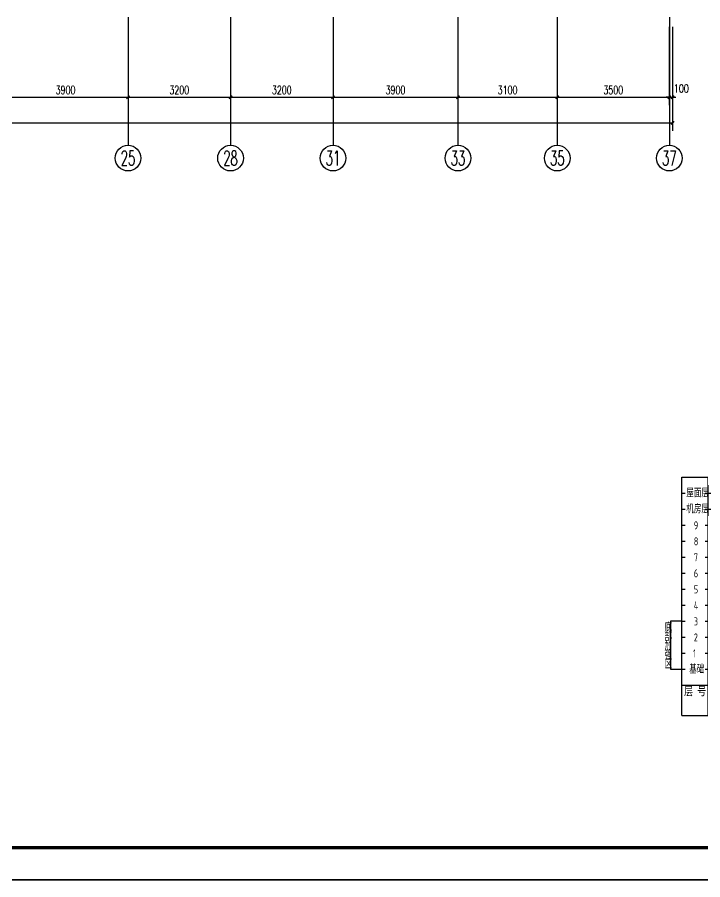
# Model space of a CAD drawing. Extents: x 393367 to 3005760, y 4998 to 826018.
# Drawn here: x 2527148 to 2548549, y 458562 to 485501 of the extents above; entities that cross this region are included whole.
import ezdxf
from ezdxf.enums import TextEntityAlignment as Align

# ---------------------------------------------------------------- set-up
doc = ezdxf.new("R2010")
doc.units = 0
doc.header["$LTSCALE"] = 1000
doc.layers.get('0').update_dxf_attribs({"linetype": 'CONTINUOUS'})
doc.layers.get('Defpoints').update_dxf_attribs({"linetype": 'CONTINUOUS'})
for name, color, linetype in [('-TK', 7, 'CONTINUOUS'), ('AXIS', 3, 'CONTINUOUS'), ('AXIS_TEXT', 7, 'CONTINUOUS'), ('B-TXT', 3, 'CONTINUOUS'), ('BEAM_CONT', 4, 'CONTINUOUS'), ('X-引线', 12, 'CONTINUOUS'), ('表格', 7, 'CONTINUOUS')]:
    doc.layers.add(name, color=color, linetype=linetype)
doc.layers.add('yichutu', color=7, linetype='CONTINUOUS', true_color=0xffffff, plot=False)
doc.styles.add('_TCH_AXIS', font='COMPLEX', dxfattribs={"bigfont": 'GBCBIG'})
doc.styles.add('_TCH_DIM_T3', font='SIMPLEX', dxfattribs={"width": 0.705882, "bigfont": 'GBCBIG'})
doc.styles.add('COMPLEX', font='COMPLEX')
doc.styles.add('TSSD', font='tssdeng.shx', dxfattribs={"width": 0.7, "bigfont": 'hztxt.shx'})
doc.styles.add('TSSD_Rein', font='Tssdeng.shx', dxfattribs={"width": 0.7, "bigfont": 'hztxt.shx'})
doc.dimstyles.new('_TCH_ARCH&&100', dxfattribs={"dimtxt": 255, "dimasz": 100, "dimexe": 250, "dimexo": 300, "dimgap": 100, "dimtad": 1, "dimdec": 0, "dimzin": 0, "dimdsep": 46, "dimtxsty": '_TCH_DIM_T3', "dimblk": 'ARCHTICK', "dimcen": 0.09, "dimclrt": 7, "dimazin": 2, "dimtfac": 1, "dimtdec": 0, "dimtix": 1, "dimtmove": 2, "dimatfit": 3, "dimldrblk": 'ARCHTICK', "dimfxl": 1, "dimtolj": 1, "dimtzin": 0, "dimarcsym": 0})

# ---------------------------------------------------------------- blocks, each defined once
blk = doc.blocks.new('_ArchTick')
at = {"color": 0, "linetype": 'ByBlock', "const_width": 0.4}
blk.add_lwpolyline([(-0.5, -0.5), (0.5, 0.5)], dxfattribs=at)
blk = doc.blocks.new('*D644')
at = {"layer": 'AXIS', "color": 0, "lineweight": -2, "transparency": 16777216}
for p, q in [((2547506, 485201), (2547506, 482751)), ((2547606, 485201), (2547606, 482751)), ((2547506, 483001), (2547406, 483001)), ((2547506, 483001), (2547606, 483001)), ((2547606, 483001), (2547706, 483001))]:
    blk.add_line(p, q, dxfattribs=at)
at = {"layer": 'Defpoints', "color": 0, "transparency": 16777216}
for p in [(2547506, 485501), (2547606, 485501), (2547606, 483001)]:
    blk.add_point(p, dxfattribs=at)
at = {"layer": 'AXIS', "color": 0, "lineweight": -2, "transparency": 16777216, "xscale": 100, "yscale": 100, "zscale": 100}
blk.add_blockref('_ArchTick', (2547506, 483001), dxfattribs=at)
at = {"layer": 'AXIS', "color": 0, "lineweight": -2, "transparency": 16777216, "xscale": 100, "yscale": 100, "zscale": 100, "rotation": 180}
blk.add_blockref('_ArchTick', (2547606, 483001), dxfattribs=at)
at = {"layer": 'AXIS', "color": 7, "transparency": 16777216, "insert": (2547881, 483276), "char_height": 255, "attachment_point": 5, "style": '_TCH_DIM_T3'}
blk.add_mtext('\\A1;100', dxfattribs=at)
blk = doc.blocks.new('*D645')
at = {"layer": 'AXIS', "color": 0, "lineweight": -2, "transparency": 16777216}
for p, q in [((2544006, 485201), (2544006, 482751)), ((2547506, 485201), (2547506, 482751)), ((2544006, 483001), (2547506, 483001))]:
    blk.add_line(p, q, dxfattribs=at)
at = {"layer": 'Defpoints', "color": 0, "transparency": 16777216}
for p in [(2544006, 485501), (2547506, 485501), (2547506, 483001)]:
    blk.add_point(p, dxfattribs=at)
at = {"layer": 'AXIS', "color": 0, "lineweight": -2, "transparency": 16777216, "xscale": 100, "yscale": 100, "zscale": 100, "rotation": 180}
blk.add_blockref('_ArchTick', (2544006, 483001), dxfattribs=at)
at = {"layer": 'AXIS', "color": 0, "lineweight": -2, "transparency": 16777216, "xscale": 100, "yscale": 100, "zscale": 100}
blk.add_blockref('_ArchTick', (2547506, 483001), dxfattribs=at)
at = {"layer": 'AXIS', "color": 7, "transparency": 16777216, "insert": (2545756, 483228), "char_height": 255, "attachment_point": 5, "style": '_TCH_DIM_T3'}
blk.add_mtext('\\A1;3500', dxfattribs=at)
blk = doc.blocks.new('*D646')
at = {"layer": 'AXIS', "color": 0, "lineweight": -2, "transparency": 16777216}
for p, q in [((2540906, 485201), (2540906, 482751)), ((2544006, 485201), (2544006, 482751)), ((2540906, 483001), (2544006, 483001))]:
    blk.add_line(p, q, dxfattribs=at)
at = {"layer": 'Defpoints', "color": 0, "transparency": 16777216}
for p in [(2540906, 485501), (2544006, 485501), (2544006, 483001)]:
    blk.add_point(p, dxfattribs=at)
at = {"layer": 'AXIS', "color": 0, "lineweight": -2, "transparency": 16777216, "xscale": 100, "yscale": 100, "zscale": 100, "rotation": 180}
blk.add_blockref('_ArchTick', (2540906, 483001), dxfattribs=at)
at = {"layer": 'AXIS', "color": 0, "lineweight": -2, "transparency": 16777216, "xscale": 100, "yscale": 100, "zscale": 100}
blk.add_blockref('_ArchTick', (2544006, 483001), dxfattribs=at)
at = {"layer": 'AXIS', "color": 7, "transparency": 16777216, "insert": (2542456, 483228), "char_height": 255, "attachment_point": 5, "style": '_TCH_DIM_T3'}
blk.add_mtext('\\A1;3100', dxfattribs=at)
blk = doc.blocks.new('*D647')
at = {"layer": 'AXIS', "color": 0, "lineweight": -2, "transparency": 16777216}
for p, q in [((2537006, 485201), (2537006, 482751)), ((2540906, 485201), (2540906, 482751)), ((2537006, 483001), (2540906, 483001))]:
    blk.add_line(p, q, dxfattribs=at)
at = {"layer": 'Defpoints', "color": 0, "transparency": 16777216}
for p in [(2537006, 485501), (2540906, 485501), (2540906, 483001)]:
    blk.add_point(p, dxfattribs=at)
at = {"layer": 'AXIS', "color": 0, "lineweight": -2, "transparency": 16777216, "xscale": 100, "yscale": 100, "zscale": 100, "rotation": 180}
blk.add_blockref('_ArchTick', (2537006, 483001), dxfattribs=at)
at = {"layer": 'AXIS', "color": 0, "lineweight": -2, "transparency": 16777216, "xscale": 100, "yscale": 100, "zscale": 100}
blk.add_blockref('_ArchTick', (2540906, 483001), dxfattribs=at)
at = {"layer": 'AXIS', "color": 7, "transparency": 16777216, "insert": (2538956, 483228), "char_height": 255, "attachment_point": 5, "style": '_TCH_DIM_T3'}
blk.add_mtext('\\A1;3900', dxfattribs=at)
blk = doc.blocks.new('*D648')
at = {"layer": 'AXIS', "color": 0, "lineweight": -2, "transparency": 16777216}
for p, q in [((2533806, 485201), (2533806, 482751)), ((2537006, 485201), (2537006, 482751)), ((2533806, 483001), (2537006, 483001))]:
    blk.add_line(p, q, dxfattribs=at)
at = {"layer": 'Defpoints', "color": 0, "transparency": 16777216}
for p in [(2533806, 485501), (2537006, 485501), (2537006, 483001)]:
    blk.add_point(p, dxfattribs=at)
at = {"layer": 'AXIS', "color": 0, "lineweight": -2, "transparency": 16777216, "xscale": 100, "yscale": 100, "zscale": 100, "rotation": 180}
blk.add_blockref('_ArchTick', (2533806, 483001), dxfattribs=at)
at = {"layer": 'AXIS', "color": 0, "lineweight": -2, "transparency": 16777216, "xscale": 100, "yscale": 100, "zscale": 100}
blk.add_blockref('_ArchTick', (2537006, 483001), dxfattribs=at)
at = {"layer": 'AXIS', "color": 7, "transparency": 16777216, "insert": (2535406, 483228), "char_height": 255, "attachment_point": 5, "style": '_TCH_DIM_T3'}
blk.add_mtext('\\A1;3200', dxfattribs=at)
blk = doc.blocks.new('*D649')
at = {"layer": 'AXIS', "color": 0, "lineweight": -2, "transparency": 16777216}
for p, q in [((2530606, 485201), (2530606, 482751)), ((2533806, 485201), (2533806, 482751)), ((2530606, 483001), (2533806, 483001))]:
    blk.add_line(p, q, dxfattribs=at)
at = {"layer": 'Defpoints', "color": 0, "transparency": 16777216}
for p in [(2530606, 485501), (2533806, 485501), (2533806, 483001)]:
    blk.add_point(p, dxfattribs=at)
at = {"layer": 'AXIS', "color": 0, "lineweight": -2, "transparency": 16777216, "xscale": 100, "yscale": 100, "zscale": 100, "rotation": 180}
blk.add_blockref('_ArchTick', (2530606, 483001), dxfattribs=at)
at = {"layer": 'AXIS', "color": 0, "lineweight": -2, "transparency": 16777216, "xscale": 100, "yscale": 100, "zscale": 100}
blk.add_blockref('_ArchTick', (2533806, 483001), dxfattribs=at)
at = {"layer": 'AXIS', "color": 7, "transparency": 16777216, "insert": (2532206, 483228), "char_height": 255, "attachment_point": 5, "style": '_TCH_DIM_T3'}
blk.add_mtext('\\A1;3200', dxfattribs=at)
blk = doc.blocks.new('*D650')
at = {"layer": 'AXIS', "color": 0, "lineweight": -2, "transparency": 16777216}
for p, q in [((2526706, 485201), (2526706, 482751)), ((2530606, 485201), (2530606, 482751)), ((2526706, 483001), (2530606, 483001))]:
    blk.add_line(p, q, dxfattribs=at)
at = {"layer": 'Defpoints', "color": 0, "transparency": 16777216}
for p in [(2526706, 485501), (2530606, 485501), (2530606, 483001)]:
    blk.add_point(p, dxfattribs=at)
at = {"layer": 'AXIS', "color": 0, "lineweight": -2, "transparency": 16777216, "xscale": 100, "yscale": 100, "zscale": 100, "rotation": 180}
blk.add_blockref('_ArchTick', (2526706, 483001), dxfattribs=at)
at = {"layer": 'AXIS', "color": 0, "lineweight": -2, "transparency": 16777216, "xscale": 100, "yscale": 100, "zscale": 100}
blk.add_blockref('_ArchTick', (2530606, 483001), dxfattribs=at)
at = {"layer": 'AXIS', "color": 7, "transparency": 16777216, "insert": (2528656, 483228), "char_height": 255, "attachment_point": 5, "style": '_TCH_DIM_T3'}
blk.add_mtext('\\A1;3900', dxfattribs=at)
blk = doc.blocks.new('*D698')
at = {"layer": 'AXIS', "color": 0, "lineweight": -2, "transparency": 16777216}
for p, q in [((2492606, 485201), (2492606, 481951)), ((2547606, 485201), (2547606, 481951)), ((2492606, 482201), (2547606, 482201))]:
    blk.add_line(p, q, dxfattribs=at)
at = {"layer": 'Defpoints', "color": 0, "transparency": 16777216}
for p in [(2492606, 485501), (2547606, 485501), (2547606, 482201)]:
    blk.add_point(p, dxfattribs=at)
at = {"layer": 'AXIS', "color": 0, "lineweight": -2, "transparency": 16777216, "xscale": 100, "yscale": 100, "zscale": 100, "rotation": 180}
blk.add_blockref('_ArchTick', (2492606, 482201), dxfattribs=at)
at = {"layer": 'AXIS', "color": 0, "lineweight": -2, "transparency": 16777216, "xscale": 100, "yscale": 100, "zscale": 100}
blk.add_blockref('_ArchTick', (2547606, 482201), dxfattribs=at)
at = {"layer": 'AXIS', "color": 7, "transparency": 16777216, "insert": (2520106, 482428), "char_height": 255, "attachment_point": 5, "style": '_TCH_DIM_T3'}
blk.add_mtext('\\A1;55000', dxfattribs=at)
blk = doc.blocks.new('_axiso')
blk.add_circle((0, 0), 0.5)
at = {"layer": 'AXIS_TEXT', "style": 'COMPLEX', "width": 1.041667}
blk.add_attdef('A', text='', height=0.56, dxfattribs=at).set_placement((-0.25, -0.28), (0.25, -0.28), align=Align.FIT)
blk = doc.blocks.new('A$C3FD373F2')
at = {"layer": 'X-引线', "color": 7}
blk.add_lwpolyline([(1097, 5277), (744, 5277), (744, 3777), (1097, 3777)], dxfattribs=at)
at = {"layer": '表格', "color": 151}
for p, q in [((1097, 2333), (1097, 9777)), ((1097, 9777), (6375, 9777)), ((1921, 2333), (1921, 9777)), ((3168, 2333), (3168, 9777)), ((4375, 2333), (4375, 9777)), ((5375, 2333), (5375, 9777)), ((6375, 2333), (6375, 9777)), ((1097, 9277), (1197, 9277)), ((1821, 9277), (2071, 9277)), ((3018, 9277), (5625, 9277)), ((6125, 9277), (6375, 9277)), ((1097, 8777), (1197, 8777)), ((1821, 8777), (2071, 8777)), ((3018, 8777), (5625, 8777)), ((6125, 8777), (6375, 8777)), ((1097, 8277), (1197, 8277)), ((1821, 8277), (2071, 8277)), ((3018, 8277), (5625, 8277)), ((6125, 8277), (6375, 8277)), ((1097, 7777), (1197, 7777)), ((1821, 7777), (2071, 7777)), ((3018, 7777), (5625, 7777)), ((6125, 7777), (6375, 7777)), ((1097, 7277), (1197, 7277)), ((1821, 7277), (2071, 7277)), ((3018, 7277), (5625, 7277)), ((6125, 7277), (6375, 7277)), ((1097, 6777), (1197, 6777)), ((1821, 6777), (2071, 6777)), ((3018, 6777), (5625, 6777)), ((6125, 6777), (6375, 6777)), ((1097, 6277), (1197, 6277)), ((1821, 6277), (2071, 6277)), ((3018, 6277), (5625, 6277)), ((6125, 6277), (6375, 6277)), ((1097, 5777), (1197, 5777)), ((1821, 5777), (2071, 5777)), ((3018, 5777), (5625, 5777)), ((6125, 5777), (6375, 5777)), ((1097, 5277), (1197, 5277)), ((1821, 5277), (2071, 5277)), ((3018, 5277), (5625, 5277)), ((6125, 5277), (6375, 5277)), ((1097, 4777), (1197, 4777)), ((1821, 4777), (2071, 4777)), ((3018, 4777), (5625, 4777)), ((6125, 4777), (6375, 4777)), ((1097, 4277), (1197, 4277)), ((1821, 4277), (2071, 4277)), ((3018, 4277), (5625, 4277)), ((6125, 4277), (6375, 4277)), ((1097, 3777), (1197, 3777)), ((1821, 3777), (2071, 3777)), ((3018, 3777), (5625, 3777)), ((6125, 3777), (6375, 3777)), ((1097, 3277), (6375, 3277)), ((1097, 3277), (6375, 3277)), ((1097, 3277), (1197, 3277)), ((1097, 2333), (6375, 2333)), ((2745, 990), (4927, 990))]:
    blk.add_line(p, q, dxfattribs=at)
at = {"layer": '表格', "color": 151, "const_width": 50}
blk.add_lwpolyline([(2745, 1090), (4927, 1090)], dxfattribs=at)
at = {"layer": 'B-TXT', "style": 'TSSD', "width": 0.7}
for s, p in [('底', (554, 4952)), ('部', (554, 4655)), ('加', (554, 4358)), ('强', (554, 4085)), ('区', (554, 3802))]:
    blk.add_text(s, height=252, dxfattribs=at).set_placement(p)
at = {"layer": '表格', "color": 151, "style": 'TSSD_Rein', "width": 0.7}
for s, height, p in [('屋面层', 250, (1235, 9150)), ('29.000', 250, (2150, 9145)), ('机房层', 250, (1235, 8650)), ('26.100', 250, (2182, 8645)), ('2900', 250, (3480, 8906)), ('2985', 250, (3480, 8406)), ('9', 250, (1470, 8145)), ('23.115', 250, (2182, 8145)), ('C30', 250, (5700, 8152)), ('2900', 250, (3480, 7906)), ('C30', 250, (4700, 7902)), ('8', 250, (1470, 7645)), ('20.215', 250, (2182, 7645)), ('C30', 250, (5700, 7652)), ('2900', 250, (3480, 7406)), ('C30', 250, (4700, 7402)), ('7', 250, (1470, 7145)), ('17.315', 250, (2182, 7145)), ('C30', 250, (5700, 7152)), ('2900', 250, (3480, 6906)), ('C30', 250, (4700, 6902)), ('6', 250, (1470, 6645)), ('14.415', 250, (2182, 6645)), ('C30', 250, (5700, 6652)), ('2900', 250, (3480, 6406)), ('C30', 250, (4700, 6402)), ('5', 250, (1470, 6145)), ('11.515', 250, (2182, 6145)), ('C30', 250, (5700, 6152)), ('2900', 250, (3480, 5906)), ('C30', 250, (4700, 5902)), ('4', 250, (1470, 5645)), ('8.615', 250, (2227, 5645)), ('C30', 250, (5700, 5652)), ('3', 250, (1470, 5145)), ('5.715', 250, (2227, 5145)), ('2900', 250, (3480, 5406)), ('C30', 250, (5700, 5152)), ('2900', 250, (3480, 4906)), ('2', 250, (1470, 4645)), ('2.815', 250, (2227, 4645)), ('2900', 250, (3517, 4406)), ('C30', 250, (4700, 4402)), ('1', 250, (1445, 4145)), ('-0.085', 250, (2178, 4145)), ('4765', 250, (3487, 3906)), ('C30', 250, (4700, 3902)), ('基础', 250, (1326, 3645)), ('-4.850', 250, (2178, 3645)), ('C30', 250, (5700, 3652)), ('层 号', 300, (1166, 2933)), ('标    高', 300, (2104, 2933)), ('层    高', 300, (3353, 2933)), ('墙、柱砼', 300, (4456, 2973)), ('梁、板砼', 300, (5456, 2933)), ('(含连梁)', 300, (4417, 2666)), ('（m）', 300, (2219, 2433)), ('（m）', 300, (3471, 2433)), ('强度等级', 300, (5456, 2433)), ('强度等级', 300, (4456, 2358)), ('结构层楼面标高', 400, (2864, 1651)), ('结  构  层  高', 400, (2848, 1204)), ('嵌固端位于基础顶', 400, (2625, 500))]:
    blk.add_text(s, height=height, dxfattribs=at).set_placement(p)
at = {"layer": '表格', "color": 6, "style": 'TSSD_Rein', "width": 0.7}
for p in [(5700, 9152), (4700, 8902), (5700, 8652), (4700, 8402), (4700, 5402), (4700, 4902), (5700, 4652), (5700, 4152)]:
    blk.add_text('C30', height=250, dxfattribs=at).set_placement(p)
blk = doc.blocks.new('A1')
blk.add_lwpolyline([(0, 59400), (0, 0), (84100, 0), (84100, 59400)], close=True)
at = {"const_width": 100}
blk.add_lwpolyline([(2500, 58400), (2500, 1000), (83100, 1000), (83100, 58400)], close=True, dxfattribs=at)
blk = doc.blocks.new('yct-841-594-84100-59400-100-1000')
at = {"layer": 'yichutu', "color": 7, "true_color": 0xffffff}
blk.add_lwpolyline([(0, 0), (0, 59400), (84100, 59400), (84100, 0)], close=True, dxfattribs=at)

msp = doc.modelspace()

# ---------------------------------------------------------------- linework, layer by layer
at = {"layer": 'AXIS'}
for p, q in [((2530606.45954, 485500.93054), (2530606.45954, 481500.93054)), ((2533806.45954, 485500.93054), (2533806.45954, 481500.93054)), ((2537006.45954, 485500.93054), (2537006.45954, 481500.93054)), ((2540906.45954, 485500.93054), (2540906.45954, 481500.93054)), ((2544006.45954, 485500.93054), (2544006.45954, 481500.93054)), ((2547506.45954, 485500.93054), (2547506.45954, 481500.93054))]:
    msp.add_line(p, q, dxfattribs=at)

# ---------------------------------------------------------------- block references
at = {"layer": '-TK'}
msp.add_blockref('A1', (2480869.24175, 458562.12225), dxfattribs=at)
at = {"layer": 'AXIS'}
ref = msp.add_blockref('_axiso', (2530606.45954, 481100.93054), dxfattribs=dict(at, xscale=800, yscale=800, zscale=800))
ref.add_attrib('A', '25', dxfattribs={"layer": 'AXIS_TEXT', "height": 452.54834, "style": '_TCH_AXIS', "width": 0.617647}).set_placement((2530380.18537, 480874.65637), (2530832.73371, 480874.65637), align=Align.FIT)
ref = msp.add_blockref('_axiso', (2533806.45954, 481100.93054), dxfattribs=dict(at, xscale=800, yscale=800, zscale=800))
ref.add_attrib('A', '28', dxfattribs={"layer": 'AXIS_TEXT', "height": 452.54834, "style": '_TCH_AXIS', "width": 0.617647}).set_placement((2533580.18537, 480874.65637), (2534032.73371, 480874.65637), align=Align.FIT)
ref = msp.add_blockref('_axiso', (2537006.45954, 481100.93054), dxfattribs=dict(at, xscale=800, yscale=800, zscale=800))
ref.add_attrib('A', '31', dxfattribs={"layer": 'AXIS_TEXT', "height": 452.54834, "style": '_TCH_AXIS', "width": 0.75}).set_placement((2536780.18537, 480874.65637), (2537232.73371, 480874.65637), align=Align.FIT)
ref = msp.add_blockref('_axiso', (2540906.45954, 481100.93054), dxfattribs=dict(at, xscale=800, yscale=800, zscale=800))
ref.add_attrib('A', '33', dxfattribs={"layer": 'AXIS_TEXT', "height": 452.54834, "style": '_TCH_AXIS', "width": 0.636364}).set_placement((2540680.18537, 480874.65637), (2541132.73371, 480874.65637), align=Align.FIT)
ref = msp.add_blockref('_axiso', (2544006.45954, 481100.93054), dxfattribs=dict(at, xscale=800, yscale=800, zscale=800))
ref.add_attrib('A', '35', dxfattribs={"layer": 'AXIS_TEXT', "height": 452.54834, "style": '_TCH_AXIS', "width": 0.636364}).set_placement((2543780.18537, 480874.65637), (2544232.73371, 480874.65637), align=Align.FIT)
ref = msp.add_blockref('_axiso', (2547506.45954, 481100.93054), dxfattribs=dict(at, xscale=800, yscale=800, zscale=800))
ref.add_attrib('A', '37', dxfattribs={"layer": 'AXIS_TEXT', "height": 452.54834, "style": '_TCH_AXIS', "width": 0.636364}).set_placement((2547280.18537, 480874.65637), (2547732.73371, 480874.65637), align=Align.FIT)
at = {"layer": 'BEAM_CONT'}
msp.add_blockref('A$C3FD373F2', (2546800.47435, 461360.98022), dxfattribs=at)
at = {"layer": 'yichutu'}
msp.add_blockref('yct-841-594-84100-59400-100-1000', (2480869.24175, 458562.12225), dxfattribs=at)

# ---------------------------------------------------------------- dimensions: what is measured, and where the dimension line sits
at = {"layer": 'AXIS'}
for p1, p2, distance, picture, middle in [((2492606.45954, 485500.93054), (2547606.45954, 485500.93054), -3300, '*D698', (2520106.45954, 482428.43054)), ((2526706.45954, 485500.93054), (2530606.45954, 485500.93054), -2500, '*D650', (2528656.45954, 483228.43054)), ((2530606.45954, 485500.93054), (2533806.45954, 485500.93054), -2500, '*D649', (2532206.45954, 483228.43054)), ((2533806.45954, 485500.93054), (2537006.45954, 485500.93054), -2500, '*D648', (2535406.45954, 483228.43054)), ((2537006.45954, 485500.93054), (2540906.45954, 485500.93054), -2500, '*D647', (2538956.45954, 483228.43054)), ((2540906.45954, 485500.93054), (2544006.45954, 485500.93054), -2500, '*D646', (2542456.45954, 483228.43054)), ((2544006.45954, 485500.93054), (2547506.45954, 485500.93054), -2500, '*D645', (2545756.45954, 483228.43054))]:
    dim = msp.add_aligned_dim(p1=p1, p2=p2, distance=distance, dimstyle='_TCH_ARCH&&100', dxfattribs=at)
    dim.commit()
    dim.dimension.update_dxf_attribs({"geometry": picture, "text_midpoint": middle})
dim = msp.add_linear_dim(base=(2547606.45954, 483000.93054), p1=(2547506.45954, 485500.93054), p2=(2547606.45954, 485500.93054), angle=0, dimstyle='_TCH_ARCH&&100', dxfattribs=at)
dim.commit()
dim.dimension.update_dxf_attribs({"geometry": '*D644', "text_midpoint": (2547881.45954, 483275.93054), "dimtype": 161})

doc.saveas('drawing.dxf')
